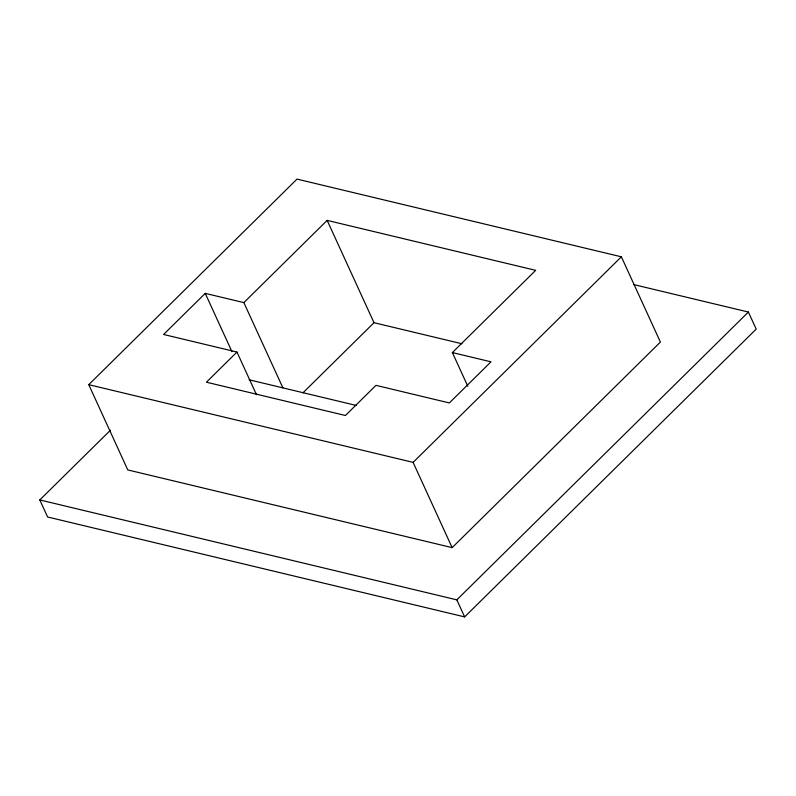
<?xml version="1.0" encoding="UTF-8"?>
<svg xmlns="http://www.w3.org/2000/svg" width="796" height="796" viewBox="0 0 796 796"><rect width="100%" height="100%" fill="white"/><g stroke="black" fill="none" stroke-linecap="round" stroke-linejoin="round"><path stroke-width="1.19" d="M88.754 384.667L297.017 179.1L621.368 256.81L660.401 342.061L452.138 547.638L127.788 469.929L88.754 384.667L413.104 462.376L452.138 547.638M282.898 387.871L243.865 302.609L205.249 293.366L163.598 334.479L236.959 352.051L256.481 394.677M633.556 284.54L748.389 312.052L756.2 329.106L464.635 616.9L47.611 516.992L39.8 499.938L110.485 430.168M243.865 302.609L327.166 220.383L535.678 270.341L452.377 352.568L467.789 386.219M236.959 352.051L206.413 382.199L345.424 415.502L375.971 385.354L449.342 402.935L490.993 361.822L452.377 352.568M302.978 392.806L374.011 322.698L461.998 343.772M413.104 462.376L621.368 256.81M39.8 499.938L456.824 599.846L748.389 312.052M249.108 379.782L356.419 405.482M327.166 220.383L374.011 322.698M456.824 599.846L464.635 616.9M205.249 293.366L231.954 351.693"/></g></svg>
